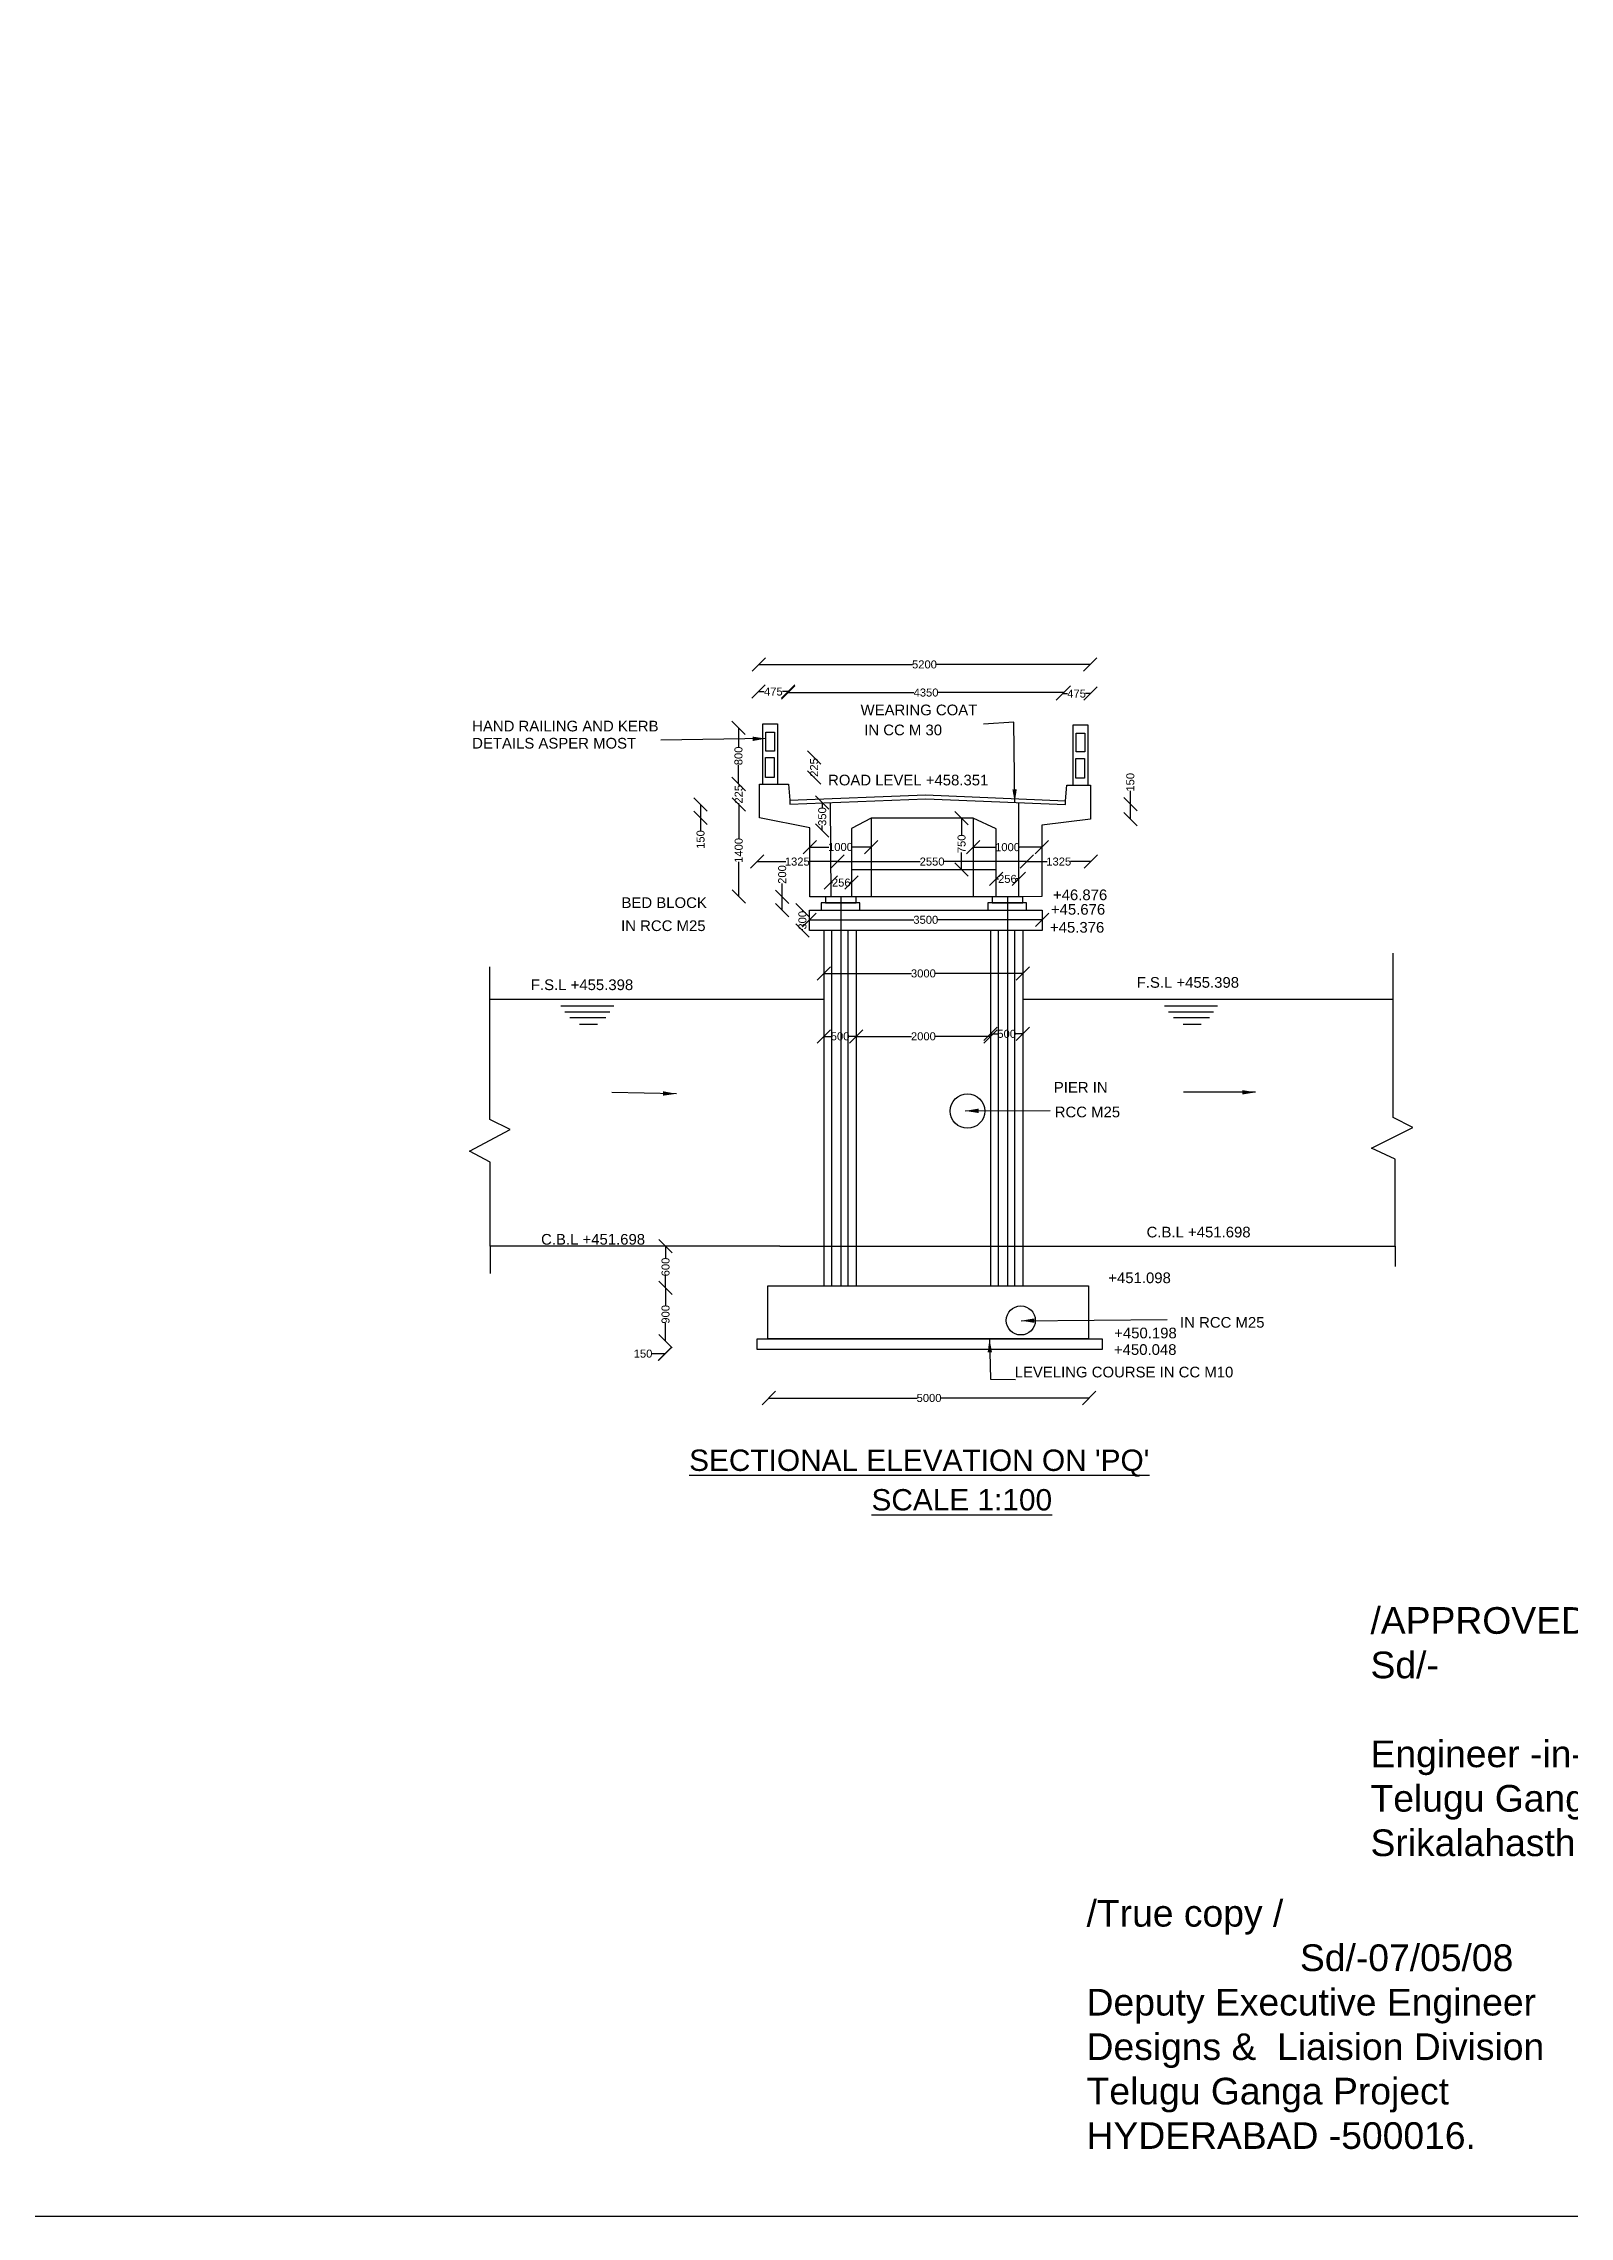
# Model space of a CAD drawing. Header units: millimetres. Extents: x 1731976 to 22518410, y 23233642 to 37030816.
# Drawn here: x 12125193 to 17846381, y 23233642 to 31381384 of the extents above; entities that cross this region are included whole.
import ezdxf

# ---------------------------------------------------------------- set-up
doc = ezdxf.new("R2010")
doc.units = ezdxf.units.MM
doc.header["$MEASUREMENT"] = 0
doc.layers.add('DIMENSIONS', color=2, linetype='Continuous')
doc.layers.add('TEXT', color=7, linetype='Continuous')
doc.styles.get("Standard").update_dxf_attribs({"font": 'arial.ttf', "height": 30000})
doc.dimstyles.get("Standard").update_dxf_attribs({"dimtxt": 40000, "dimasz": 50000, "dimexe": 0.18, "dimexo": 0.0625, "dimgap": 0.09, "dimtad": 0, "dimdec": 0, "dimzin": 0, "dimdsep": 46, "dimtxsty": 'Standard', "dimblk": 'OBLIQUE', "dimcen": 0.09, "dimse1": 1, "dimse2": 1, "dimadec": 0, "dimazin": 0, "dimtfac": 1, "dimtdec": 0, "dimtofl": 0, "dimtmove": 0, "dimatfit": 3, "dimfxl": 1, "dimtolj": 1, "dimtzin": 0, "dimarcsym": 0})

# ---------------------------------------------------------------- blocks, each defined once
blk = doc.blocks.new('_Oblique')
at = {"color": 0, "linetype": 'ByBlock', "lineweight": -2}
blk.add_line((-0.5, -0.5), (0.5, 0.5), dxfattribs=at)
blk = doc.blocks.new('*D132')
at = {"layer": 'Defpoints', "color": 0, "transparency": 16777216}
for p in [(14844379, 26309182), (16046024, 26314094), (16046024, 26302672)]:
    blk.add_point(p, dxfattribs=at)
at = {"layer": 'DIMENSIONS', "color": 0, "lineweight": -2, "transparency": 16777216}
for p, q in [((14844379, 26302672), (15400457, 26302672)), ((16046024, 26302672), (15489946, 26302672))]:
    blk.add_line(p, q, dxfattribs=at)
at = {"layer": 'DIMENSIONS', "color": 0, "lineweight": -2, "transparency": 16777216, "xscale": 50000, "yscale": 50000, "zscale": 50000, "rotation": 180}
blk.add_blockref('_Oblique', (14844379, 26302672), dxfattribs=at)
at = {"layer": 'DIMENSIONS', "color": 0, "lineweight": -2, "transparency": 16777216, "xscale": 50000, "yscale": 50000, "zscale": 50000}
blk.add_blockref('_Oblique', (16046024, 26302672), dxfattribs=at)
at = {"layer": 'DIMENSIONS', "color": 0, "transparency": 16777216, "insert": (15445202, 26302672), "char_height": 30000, "attachment_point": 5}
blk.add_mtext('\\A1;5000', dxfattribs=at)
blk = doc.blocks.new('*D133')
at = {"layer": 'Defpoints', "color": 0, "transparency": 16777216}
for p in [(14455928, 26516281), (14454662, 26468874), (14454662, 26468874)]:
    blk.add_point(p, dxfattribs=at)
at = {"layer": 'DIMENSIONS', "color": 0, "lineweight": -2, "transparency": 16777216}
for p, q in [((14454662, 26468874), (14404662, 26468874)), ((14455928, 26468874), (14454662, 26468874))]:
    blk.add_line(p, q, dxfattribs=at)
at = {"layer": 'DIMENSIONS', "color": 0, "lineweight": -2, "transparency": 16777216, "xscale": 50000, "yscale": 50000, "zscale": 50000, "rotation": 180}
blk.add_blockref('_Oblique', (14454662, 26468874), dxfattribs=at)
at = {"layer": 'DIMENSIONS', "color": 0, "lineweight": -2, "transparency": 16777216, "xscale": 50000, "yscale": 50000, "zscale": 50000}
blk.add_blockref('_Oblique', (14455928, 26468874), dxfattribs=at)
at = {"layer": 'DIMENSIONS', "color": 0, "transparency": 16777216, "insert": (14372984, 26468874), "char_height": 30000, "attachment_point": 5}
blk.add_mtext('\\A1;150', dxfattribs=at)
blk = doc.blocks.new('*D134')
at = {"layer": 'Defpoints', "color": 0, "transparency": 16777216}
for p in [(14456550, 26716291), (14457429, 26716291), (14455928, 26516281)]:
    blk.add_point(p, dxfattribs=at)
at = {"layer": 'DIMENSIONS', "color": 0, "lineweight": -2, "transparency": 16777216}
for p, q in [((14457429, 26716291), (14457429, 26649376)), ((14457429, 26516281), (14457429, 26583196))]:
    blk.add_line(p, q, dxfattribs=at)
at = {"layer": 'DIMENSIONS', "color": 0, "lineweight": -2, "transparency": 16777216, "xscale": 50000, "yscale": 50000, "zscale": 50000}
for p, rotation in [((14457429, 26716291), 90), ((14457429, 26516281), 270)]:
    blk.add_blockref('_Oblique', p, dxfattribs=dict(at, rotation=rotation))
at = {"layer": 'DIMENSIONS', "color": 0, "transparency": 16777216, "insert": (14457429, 26616286), "char_height": 30000, "attachment_point": 5, "rotation": 90}
blk.add_mtext('\\A1;900', dxfattribs=at)
blk = doc.blocks.new('*D135')
at = {"layer": 'Defpoints', "color": 0, "transparency": 16777216}
for p in [(14457429, 26871478), (14457429, 26871478), (14457429, 26716291)]:
    blk.add_point(p, dxfattribs=at)
at = {"layer": 'DIMENSIONS', "color": 0, "lineweight": -2, "transparency": 16777216}
for p, q in [((14457429, 26871478), (14457429, 26827056)), ((14457429, 26716291), (14457429, 26760713))]:
    blk.add_line(p, q, dxfattribs=at)
at = {"layer": 'DIMENSIONS', "color": 0, "lineweight": -2, "transparency": 16777216, "xscale": 50000, "yscale": 50000, "zscale": 50000}
for p, rotation in [((14457429, 26871478), 90), ((14457429, 26716291), 270)]:
    blk.add_blockref('_Oblique', p, dxfattribs=dict(at, rotation=rotation))
at = {"layer": 'DIMENSIONS', "color": 0, "transparency": 16777216, "insert": (14457429, 26793884), "char_height": 30000, "attachment_point": 5, "rotation": 90}
blk.add_mtext('\\A1;600', dxfattribs=at)
blk = doc.blocks.new('*D136')
at = {"layer": 'Defpoints', "color": 0, "transparency": 16777216}
for p in [(15675634, 27667927), (15797109, 27667927), (15797109, 27667927)]:
    blk.add_point(p, dxfattribs=at)
at = {"layer": 'DIMENSIONS', "color": 0, "lineweight": -2, "transparency": 16777216}
for p, q in [((15675634, 27667927), (15703281, 27667927)), ((15797109, 27667927), (15769462, 27667927))]:
    blk.add_line(p, q, dxfattribs=at)
at = {"layer": 'DIMENSIONS', "color": 0, "lineweight": -2, "transparency": 16777216, "xscale": 50000, "yscale": 50000, "zscale": 50000, "rotation": 180}
blk.add_blockref('_Oblique', (15675634, 27667927), dxfattribs=at)
at = {"layer": 'DIMENSIONS', "color": 0, "lineweight": -2, "transparency": 16777216, "xscale": 50000, "yscale": 50000, "zscale": 50000}
blk.add_blockref('_Oblique', (15797109, 27667927), dxfattribs=at)
at = {"layer": 'DIMENSIONS', "color": 0, "transparency": 16777216, "insert": (15736371, 27667927), "char_height": 30000, "attachment_point": 5}
blk.add_mtext('\\A1;500', dxfattribs=at)
blk = doc.blocks.new('*D137')
at = {"layer": 'Defpoints', "color": 0, "transparency": 16777216}
for p in [(15172463, 27667927), (15172463, 27658655), (15675634, 27667927)]:
    blk.add_point(p, dxfattribs=at)
at = {"layer": 'DIMENSIONS', "color": 0, "lineweight": -2, "transparency": 16777216}
for p, q in [((15172463, 27658655), (15379048, 27658655)), ((15675634, 27658655), (15469049, 27658655))]:
    blk.add_line(p, q, dxfattribs=at)
at = {"layer": 'DIMENSIONS', "color": 0, "lineweight": -2, "transparency": 16777216, "xscale": 50000, "yscale": 50000, "zscale": 50000, "rotation": 180}
blk.add_blockref('_Oblique', (15172463, 27658655), dxfattribs=at)
at = {"layer": 'DIMENSIONS', "color": 0, "lineweight": -2, "transparency": 16777216, "xscale": 50000, "yscale": 50000, "zscale": 50000}
blk.add_blockref('_Oblique', (15675634, 27658655), dxfattribs=at)
at = {"layer": 'DIMENSIONS', "color": 0, "transparency": 16777216, "insert": (15424048, 27658655), "char_height": 30000, "attachment_point": 5}
blk.add_mtext('\\A1;2000', dxfattribs=at)
blk = doc.blocks.new('*D138')
at = {"layer": 'Defpoints', "color": 0, "transparency": 16777216}
for p in [(15050988, 27658655), (15050988, 27658655), (15172463, 27658655)]:
    blk.add_point(p, dxfattribs=at)
at = {"layer": 'DIMENSIONS', "color": 0, "lineweight": -2, "transparency": 16777216}
for p, q in [((15050988, 27658655), (15078635, 27658655)), ((15172463, 27658655), (15144816, 27658655))]:
    blk.add_line(p, q, dxfattribs=at)
at = {"layer": 'DIMENSIONS', "color": 0, "lineweight": -2, "transparency": 16777216, "xscale": 50000, "yscale": 50000, "zscale": 50000, "rotation": 180}
blk.add_blockref('_Oblique', (15050988, 27658655), dxfattribs=at)
at = {"layer": 'DIMENSIONS', "color": 0, "lineweight": -2, "transparency": 16777216, "xscale": 50000, "yscale": 50000, "zscale": 50000}
blk.add_blockref('_Oblique', (15172463, 27658655), dxfattribs=at)
at = {"layer": 'DIMENSIONS', "color": 0, "transparency": 16777216, "insert": (15111725, 27658655), "char_height": 30000, "attachment_point": 5}
blk.add_mtext('\\A1;500', dxfattribs=at)
blk = doc.blocks.new('*D139')
at = {"layer": 'Defpoints', "color": 0, "transparency": 16777216}
for p in [(15050988, 27890192), (15797109, 27894414), (15797109, 27890192)]:
    blk.add_point(p, dxfattribs=at)
at = {"layer": 'DIMENSIONS', "color": 0, "lineweight": -2, "transparency": 16777216}
for p, q in [((15050988, 27894414), (15379314, 27894414)), ((15797109, 27894414), (15468783, 27894414))]:
    blk.add_line(p, q, dxfattribs=at)
at = {"layer": 'DIMENSIONS', "color": 0, "lineweight": -2, "transparency": 16777216, "xscale": 50000, "yscale": 50000, "zscale": 50000, "rotation": 180}
blk.add_blockref('_Oblique', (15050988, 27894414), dxfattribs=at)
at = {"layer": 'DIMENSIONS', "color": 0, "lineweight": -2, "transparency": 16777216, "xscale": 50000, "yscale": 50000, "zscale": 50000}
blk.add_blockref('_Oblique', (15797109, 27894414), dxfattribs=at)
at = {"layer": 'DIMENSIONS', "color": 0, "transparency": 16777216, "insert": (15424048, 27894414), "char_height": 30000, "attachment_point": 5}
blk.add_mtext('\\A1;3000', dxfattribs=at)
blk = doc.blocks.new('*D140')
at = {"layer": 'Defpoints', "color": 0, "transparency": 16777216}
for p in [(14996707, 28131773), (14970585, 28055885), (14996707, 28055885)]:
    blk.add_point(p, dxfattribs=at)
at = {"layer": 'DIMENSIONS', "color": 0, "lineweight": -2, "transparency": 16777216}
for p, q in [((14970585, 28131773), (14970585, 28126909)), ((14970585, 28055885), (14970585, 28060749))]:
    blk.add_line(p, q, dxfattribs=at)
at = {"layer": 'DIMENSIONS', "color": 0, "lineweight": -2, "transparency": 16777216, "xscale": 50000, "yscale": 50000, "zscale": 50000}
for p, rotation in [((14970585, 28131773), 90), ((14970585, 28055885), 270)]:
    blk.add_blockref('_Oblique', p, dxfattribs=dict(at, rotation=rotation))
at = {"layer": 'DIMENSIONS', "color": 0, "transparency": 16777216, "insert": (14970585, 28093829), "char_height": 30000, "attachment_point": 5, "rotation": 90}
blk.add_mtext('\\A1;300', dxfattribs=at)
blk = doc.blocks.new('*D141')
at = {"layer": 'Defpoints', "color": 0, "transparency": 16777216}
for p in [(14996707, 28095488), (15869318, 28095488), (15869318, 28093829)]:
    blk.add_point(p, dxfattribs=at)
at = {"layer": 'DIMENSIONS', "color": 0, "lineweight": -2, "transparency": 16777216}
for p, q in [((14996707, 28095488), (15388279, 28095488)), ((15869318, 28095488), (15477747, 28095488))]:
    blk.add_line(p, q, dxfattribs=at)
at = {"layer": 'DIMENSIONS', "color": 0, "lineweight": -2, "transparency": 16777216, "xscale": 50000, "yscale": 50000, "zscale": 50000, "rotation": 180}
blk.add_blockref('_Oblique', (14996707, 28095488), dxfattribs=at)
at = {"layer": 'DIMENSIONS', "color": 0, "lineweight": -2, "transparency": 16777216, "xscale": 50000, "yscale": 50000, "zscale": 50000}
blk.add_blockref('_Oblique', (15869318, 28095488), dxfattribs=at)
at = {"layer": 'DIMENSIONS', "color": 0, "transparency": 16777216, "insert": (15433013, 28095488), "char_height": 30000, "attachment_point": 5}
blk.add_mtext('\\A1;3500', dxfattribs=at)
blk = doc.blocks.new('*D142')
at = {"layer": 'Defpoints', "color": 0, "transparency": 16777216}
for p in [(15610798, 28367755), (15868218, 28367755), (15868218, 28367755)]:
    blk.add_point(p, dxfattribs=at)
at = {"layer": 'DIMENSIONS', "color": 0, "lineweight": -2, "transparency": 16777216}
for p, q in [((15610798, 28367755), (15696176, 28367755)), ((15868218, 28367755), (15782840, 28367755))]:
    blk.add_line(p, q, dxfattribs=at)
at = {"layer": 'DIMENSIONS', "color": 0, "lineweight": -2, "transparency": 16777216, "xscale": 50000, "yscale": 50000, "zscale": 50000, "rotation": 180}
blk.add_blockref('_Oblique', (15610798, 28367755), dxfattribs=at)
at = {"layer": 'DIMENSIONS', "color": 0, "lineweight": -2, "transparency": 16777216, "xscale": 50000, "yscale": 50000, "zscale": 50000}
blk.add_blockref('_Oblique', (15868218, 28367755), dxfattribs=at)
at = {"layer": 'DIMENSIONS', "color": 0, "transparency": 16777216, "insert": (15739508, 28367755), "char_height": 30000, "attachment_point": 5}
blk.add_mtext('\\A1;1000', dxfattribs=at)
blk = doc.blocks.new('*D143')
at = {"layer": 'Defpoints', "color": 0, "transparency": 16777216}
for p in [(14800579, 28312270), (15101942, 28316877), (15101942, 28313806)]:
    blk.add_point(p, dxfattribs=at)
at = {"layer": 'DIMENSIONS', "color": 0, "lineweight": -2, "transparency": 16777216}
for p, q in [((14800579, 28313806), (14907765, 28313806)), ((15101942, 28313806), (14994757, 28313806))]:
    blk.add_line(p, q, dxfattribs=at)
at = {"layer": 'DIMENSIONS', "color": 0, "lineweight": -2, "transparency": 16777216, "xscale": 50000, "yscale": 50000, "zscale": 50000, "rotation": 180}
blk.add_blockref('_Oblique', (14800579, 28313806), dxfattribs=at)
at = {"layer": 'DIMENSIONS', "color": 0, "lineweight": -2, "transparency": 16777216, "xscale": 50000, "yscale": 50000, "zscale": 50000}
blk.add_blockref('_Oblique', (15101942, 28313806), dxfattribs=at)
at = {"layer": 'DIMENSIONS', "color": 0, "transparency": 16777216, "insert": (14951261, 28313806), "char_height": 30000, "attachment_point": 5}
blk.add_mtext('\\A1;1325', dxfattribs=at)
blk = doc.blocks.new('*D144')
at = {"layer": 'Defpoints', "color": 0, "transparency": 16777216}
for p in [(15101942, 28311404), (15811301, 28313806), (15811301, 28313806)]:
    blk.add_point(p, dxfattribs=at)
at = {"layer": 'DIMENSIONS', "color": 0, "lineweight": -2, "transparency": 16777216}
for p, q in [((15101942, 28313806), (15411621, 28313806)), ((15811301, 28313806), (15501622, 28313806))]:
    blk.add_line(p, q, dxfattribs=at)
at = {"layer": 'DIMENSIONS', "color": 0, "lineweight": -2, "transparency": 16777216, "xscale": 50000, "yscale": 50000, "zscale": 50000, "rotation": 180}
blk.add_blockref('_Oblique', (15101942, 28313806), dxfattribs=at)
at = {"layer": 'DIMENSIONS', "color": 0, "lineweight": -2, "transparency": 16777216, "xscale": 50000, "yscale": 50000, "zscale": 50000}
blk.add_blockref('_Oblique', (15811301, 28313806), dxfattribs=at)
at = {"layer": 'DIMENSIONS', "color": 0, "transparency": 16777216, "insert": (15456622, 28313806), "char_height": 30000, "attachment_point": 5}
blk.add_mtext('\\A1;2550', dxfattribs=at)
blk = doc.blocks.new('*D145')
at = {"layer": 'Defpoints', "color": 0, "transparency": 16777216}
for p in [(15811301, 28313806), (16051563, 28313806), (16051563, 28313806)]:
    blk.add_point(p, dxfattribs=at)
at = {"layer": 'DIMENSIONS', "color": 0, "lineweight": -2, "transparency": 16777216}
for p, q in [((15811301, 28313806), (15887936, 28313806)), ((16051563, 28313806), (15974928, 28313806))]:
    blk.add_line(p, q, dxfattribs=at)
at = {"layer": 'DIMENSIONS', "color": 0, "lineweight": -2, "transparency": 16777216, "xscale": 50000, "yscale": 50000, "zscale": 50000, "rotation": 180}
blk.add_blockref('_Oblique', (15811301, 28313806), dxfattribs=at)
at = {"layer": 'DIMENSIONS', "color": 0, "lineweight": -2, "transparency": 16777216, "xscale": 50000, "yscale": 50000, "zscale": 50000}
blk.add_blockref('_Oblique', (16051563, 28313806), dxfattribs=at)
at = {"layer": 'DIMENSIONS', "color": 0, "transparency": 16777216, "insert": (15931432, 28313806), "char_height": 30000, "attachment_point": 5}
blk.add_mtext('\\A1;1325', dxfattribs=at)
blk = doc.blocks.new('*D146')
at = {"layer": 'Defpoints', "color": 0, "transparency": 16777216}
for p in [(14998044, 28368580), (14998044, 28368580), (15228426, 28368580)]:
    blk.add_point(p, dxfattribs=at)
at = {"layer": 'DIMENSIONS', "color": 0, "lineweight": -2, "transparency": 16777216}
for p, q in [((14998044, 28368580), (15069902, 28368580)), ((15228426, 28368580), (15156567, 28368580))]:
    blk.add_line(p, q, dxfattribs=at)
at = {"layer": 'DIMENSIONS', "color": 0, "lineweight": -2, "transparency": 16777216, "xscale": 50000, "yscale": 50000, "zscale": 50000, "rotation": 180}
blk.add_blockref('_Oblique', (14998044, 28368580), dxfattribs=at)
at = {"layer": 'DIMENSIONS', "color": 0, "lineweight": -2, "transparency": 16777216, "xscale": 50000, "yscale": 50000, "zscale": 50000}
blk.add_blockref('_Oblique', (15228426, 28368580), dxfattribs=at)
at = {"layer": 'DIMENSIONS', "color": 0, "transparency": 16777216, "insert": (15113235, 28368580), "char_height": 30000, "attachment_point": 5}
blk.add_mtext('\\A1;1000', dxfattribs=at)
blk = doc.blocks.new('*D147')
at = {"layer": 'Defpoints', "color": 0, "transparency": 16777216}
for p in [(14738876, 28528172), (14731700, 28183225), (14734134, 28183225)]:
    blk.add_point(p, dxfattribs=at)
at = {"layer": 'DIMENSIONS', "color": 0, "lineweight": -2, "transparency": 16777216}
for p, q in [((14731700, 28528172), (14731700, 28399031)), ((14731700, 28183225), (14731700, 28312366))]:
    blk.add_line(p, q, dxfattribs=at)
at = {"layer": 'DIMENSIONS', "color": 0, "lineweight": -2, "transparency": 16777216, "xscale": 50000, "yscale": 50000, "zscale": 50000}
for p, rotation in [((14731700, 28528172), 90), ((14731700, 28183225), 270)]:
    blk.add_blockref('_Oblique', p, dxfattribs=dict(at, rotation=rotation))
at = {"layer": 'DIMENSIONS', "color": 0, "transparency": 16777216, "insert": (14731700, 28355699), "char_height": 30000, "attachment_point": 5, "rotation": 90}
blk.add_mtext('\\A1;1400', dxfattribs=at)
blk = doc.blocks.new('*D148')
at = {"layer": 'Defpoints', "color": 0, "transparency": 16777216}
for p in [(14894773, 28182125), (15040977, 28182125), (15040977, 28131773)]:
    blk.add_point(p, dxfattribs=at)
at = {"layer": 'DIMENSIONS', "color": 0, "lineweight": -2, "transparency": 16777216}
for p, q in [((14894773, 28182125), (14894773, 28232125)), ((14894773, 28131773), (14894773, 28182125))]:
    blk.add_line(p, q, dxfattribs=at)
at = {"layer": 'DIMENSIONS', "color": 0, "lineweight": -2, "transparency": 16777216, "xscale": 50000, "yscale": 50000, "zscale": 50000}
for p, rotation in [((14894773, 28182125), 90), ((14894773, 28131773), 270)]:
    blk.add_blockref('_Oblique', p, dxfattribs=dict(at, rotation=rotation))
at = {"layer": 'DIMENSIONS', "color": 0, "transparency": 16777216, "insert": (14894773, 28265471), "char_height": 30000, "attachment_point": 5, "rotation": 90}
blk.add_mtext('\\A1;200', dxfattribs=at)
blk = doc.blocks.new('*D149')
at = {"layer": 'Defpoints', "color": 0, "transparency": 16777216}
for p in [(15044834, 28535483), (15076096, 28535483), (15076619, 28429945)]:
    blk.add_point(p, dxfattribs=at)
at = {"layer": 'DIMENSIONS', "color": 0, "lineweight": -2, "transparency": 16777216}
for p, q in [((15044834, 28535483), (15044834, 28515794)), ((15044834, 28429945), (15044834, 28449634))]:
    blk.add_line(p, q, dxfattribs=at)
at = {"layer": 'DIMENSIONS', "color": 0, "lineweight": -2, "transparency": 16777216, "xscale": 50000, "yscale": 50000, "zscale": 50000}
for p, rotation in [((15044834, 28535483), 90), ((15044834, 28429945), 270)]:
    blk.add_blockref('_Oblique', p, dxfattribs=dict(at, rotation=rotation))
at = {"layer": 'DIMENSIONS', "color": 0, "transparency": 16777216, "insert": (15044834, 28482714), "char_height": 30000, "attachment_point": 5, "rotation": 90}
blk.add_mtext('\\A1;350', dxfattribs=at)
blk = doc.blocks.new('*D150')
at = {"layer": 'Defpoints', "color": 0, "transparency": 16777216}
for p in [(14588677, 28528406), (14810014, 28528406), (14810014, 28478349)]:
    blk.add_point(p, dxfattribs=at)
at = {"layer": 'DIMENSIONS', "color": 0, "lineweight": -2, "transparency": 16777216}
for p, q in [((14588677, 28528406), (14588677, 28478349)), ((14588677, 28478349), (14588677, 28428349))]:
    blk.add_line(p, q, dxfattribs=at)
at = {"layer": 'DIMENSIONS', "color": 0, "lineweight": -2, "transparency": 16777216, "xscale": 50000, "yscale": 50000, "zscale": 50000}
for p, rotation in [((14588677, 28528406), 90), ((14588677, 28478349), 270)]:
    blk.add_blockref('_Oblique', p, dxfattribs=dict(at, rotation=rotation))
at = {"layer": 'DIMENSIONS', "color": 0, "transparency": 16777216, "insert": (14588677, 28396670), "char_height": 30000, "attachment_point": 5, "rotation": 90}
blk.add_mtext('\\A1;150', dxfattribs=at)
blk = doc.blocks.new('*D151')
at = {"layer": 'Defpoints', "color": 0, "transparency": 16777216}
for p in [(14731646, 28603965), (14810014, 28603965), (14810014, 28528406)]:
    blk.add_point(p, dxfattribs=at)
at = {"layer": 'DIMENSIONS', "color": 0, "lineweight": -2, "transparency": 16777216}
for p, q in [((14731646, 28603965), (14731646, 28599695)), ((14731646, 28528406), (14731646, 28532676))]:
    blk.add_line(p, q, dxfattribs=at)
at = {"layer": 'DIMENSIONS', "color": 0, "lineweight": -2, "transparency": 16777216, "xscale": 50000, "yscale": 50000, "zscale": 50000}
for p, rotation in [((14731646, 28603965), 90), ((14731646, 28528406), 270)]:
    blk.add_blockref('_Oblique', p, dxfattribs=dict(at, rotation=rotation))
at = {"layer": 'DIMENSIONS', "color": 0, "transparency": 16777216, "insert": (14731646, 28566186), "char_height": 30000, "attachment_point": 5, "rotation": 90}
blk.add_mtext('\\A1;225', dxfattribs=at)
blk = doc.blocks.new('*D152')
at = {"layer": 'Defpoints', "color": 0, "transparency": 16777216}
for p in [(14730827, 28815097), (14732001, 28815097), (14733175, 28605249)]:
    blk.add_point(p, dxfattribs=at)
at = {"layer": 'DIMENSIONS', "color": 0, "lineweight": -2, "transparency": 16777216}
for p, q in [((14730827, 28815097), (14730827, 28743284)), ((14730827, 28605249), (14730827, 28677062))]:
    blk.add_line(p, q, dxfattribs=at)
at = {"layer": 'DIMENSIONS', "color": 0, "lineweight": -2, "transparency": 16777216, "xscale": 50000, "yscale": 50000, "zscale": 50000}
for p, rotation in [((14730827, 28815097), 90), ((14730827, 28605249), 270)]:
    blk.add_blockref('_Oblique', p, dxfattribs=dict(at, rotation=rotation))
at = {"layer": 'DIMENSIONS', "color": 0, "transparency": 16777216, "insert": (14730827, 28710173), "char_height": 30000, "attachment_point": 5, "rotation": 90}
blk.add_mtext('\\A1;800', dxfattribs=at)
blk = doc.blocks.new('*D153')
at = {"layer": 'Defpoints', "color": 0, "transparency": 16777216}
for p in [(14832077, 28703883), (15014370, 28703883), (14832077, 28629443)]:
    blk.add_point(p, dxfattribs=at)
at = {"layer": 'DIMENSIONS', "color": 0, "lineweight": -2, "transparency": 16777216}
for p, q in [((15014370, 28703883), (15014370, 28700173)), ((15014370, 28629443), (15014370, 28633154))]:
    blk.add_line(p, q, dxfattribs=at)
at = {"layer": 'DIMENSIONS', "color": 0, "lineweight": -2, "transparency": 16777216, "xscale": 50000, "yscale": 50000, "zscale": 50000}
for p, rotation in [((15014370, 28703883), 90), ((15014370, 28629443), 270)]:
    blk.add_blockref('_Oblique', p, dxfattribs=dict(at, rotation=rotation))
at = {"layer": 'DIMENSIONS', "color": 0, "transparency": 16777216, "insert": (15014370, 28666663), "char_height": 30000, "attachment_point": 5, "rotation": 90}
blk.add_mtext('\\A1;225', dxfattribs=at)
blk = doc.blocks.new('*D154')
at = {"layer": 'Defpoints', "color": 0, "transparency": 16777216}
for p in [(14805699, 28951293), (14805699, 28951293), (14917389, 28948036)]:
    blk.add_point(p, dxfattribs=at)
at = {"layer": 'DIMENSIONS', "color": 0, "lineweight": -2, "transparency": 16777216}
for p, q in [((14805699, 28951293), (14827686, 28951293)), ((14917389, 28951293), (14895401, 28951293))]:
    blk.add_line(p, q, dxfattribs=at)
at = {"layer": 'DIMENSIONS', "color": 0, "lineweight": -2, "transparency": 16777216, "xscale": 50000, "yscale": 50000, "zscale": 50000, "rotation": 180}
blk.add_blockref('_Oblique', (14805699, 28951293), dxfattribs=at)
at = {"layer": 'DIMENSIONS', "color": 0, "lineweight": -2, "transparency": 16777216, "xscale": 50000, "yscale": 50000, "zscale": 50000}
blk.add_blockref('_Oblique', (14917389, 28951293), dxfattribs=at)
at = {"layer": 'DIMENSIONS', "color": 0, "transparency": 16777216, "insert": (14861544, 28951293), "char_height": 30000, "attachment_point": 5}
blk.add_mtext('\\A1;475', dxfattribs=at)
blk = doc.blocks.new('*D155')
at = {"layer": 'Defpoints', "color": 0, "transparency": 16777216}
for p in [(14917389, 28948036), (15950642, 28947621), (15950642, 28942499)]:
    blk.add_point(p, dxfattribs=at)
at = {"layer": 'DIMENSIONS', "color": 0, "lineweight": -2, "transparency": 16777216}
for p, q in [((14917389, 28947621), (15388668, 28947621)), ((15950642, 28947621), (15479363, 28947621))]:
    blk.add_line(p, q, dxfattribs=at)
at = {"layer": 'DIMENSIONS', "color": 0, "lineweight": -2, "transparency": 16777216, "xscale": 50000, "yscale": 50000, "zscale": 50000, "rotation": 180}
blk.add_blockref('_Oblique', (14917389, 28947621), dxfattribs=at)
at = {"layer": 'DIMENSIONS', "color": 0, "lineweight": -2, "transparency": 16777216, "xscale": 50000, "yscale": 50000, "zscale": 50000}
blk.add_blockref('_Oblique', (15950642, 28947621), dxfattribs=at)
at = {"layer": 'DIMENSIONS', "color": 0, "transparency": 16777216, "insert": (15434016, 28947621), "char_height": 30000, "attachment_point": 5}
blk.add_mtext('\\A1;4350', dxfattribs=at)
blk = doc.blocks.new('*D156')
at = {"layer": 'Defpoints', "color": 0, "transparency": 16777216}
for p in [(15946651, 28948286), (16050123, 28943524), (16050123, 28943524)]:
    blk.add_point(p, dxfattribs=at)
at = {"layer": 'DIMENSIONS', "color": 0, "lineweight": -2, "transparency": 16777216}
for p, q in [((15946651, 28943524), (15964529, 28943524)), ((16050123, 28943524), (16032244, 28943524))]:
    blk.add_line(p, q, dxfattribs=at)
at = {"layer": 'DIMENSIONS', "color": 0, "lineweight": -2, "transparency": 16777216, "xscale": 50000, "yscale": 50000, "zscale": 50000, "rotation": 180}
blk.add_blockref('_Oblique', (15946651, 28943524), dxfattribs=at)
at = {"layer": 'DIMENSIONS', "color": 0, "lineweight": -2, "transparency": 16777216, "xscale": 50000, "yscale": 50000, "zscale": 50000}
blk.add_blockref('_Oblique', (16050123, 28943524), dxfattribs=at)
at = {"layer": 'DIMENSIONS', "color": 0, "transparency": 16777216, "insert": (15998387, 28943524), "char_height": 30000, "attachment_point": 5}
blk.add_mtext('\\A1;475', dxfattribs=at)
blk = doc.blocks.new('*D157')
at = {"layer": 'Defpoints', "color": 0, "transparency": 16777216}
for p in [(14807349, 29052101), (16048801, 29052983), (16048801, 29045829)]:
    blk.add_point(p, dxfattribs=at)
at = {"layer": 'DIMENSIONS', "color": 0, "lineweight": -2, "transparency": 16777216}
for p, q in [((14807349, 29052983), (15383331, 29052983)), ((16048801, 29052983), (15472819, 29052983))]:
    blk.add_line(p, q, dxfattribs=at)
at = {"layer": 'DIMENSIONS', "color": 0, "lineweight": -2, "transparency": 16777216, "xscale": 50000, "yscale": 50000, "zscale": 50000, "rotation": 180}
blk.add_blockref('_Oblique', (14807349, 29052983), dxfattribs=at)
at = {"layer": 'DIMENSIONS', "color": 0, "lineweight": -2, "transparency": 16777216, "xscale": 50000, "yscale": 50000, "zscale": 50000}
blk.add_blockref('_Oblique', (16048801, 29052983), dxfattribs=at)
at = {"layer": 'DIMENSIONS', "color": 0, "transparency": 16777216, "insert": (15428075, 29052983), "char_height": 30000, "attachment_point": 5}
blk.add_mtext('\\A1;5200', dxfattribs=at)
blk = doc.blocks.new('*D158')
at = {"layer": 'Defpoints', "color": 0, "transparency": 16777216}
for p in [(16130044, 28529587), (16199862, 28529587), (16132276, 28472746)]:
    blk.add_point(p, dxfattribs=at)
at = {"layer": 'DIMENSIONS', "color": 0, "lineweight": -2, "transparency": 16777216}
for p, q in [((16199862, 28529587), (16199862, 28579587)), ((16199862, 28472746), (16199862, 28529587))]:
    blk.add_line(p, q, dxfattribs=at)
at = {"layer": 'DIMENSIONS', "color": 0, "lineweight": -2, "transparency": 16777216, "xscale": 50000, "yscale": 50000, "zscale": 50000}
for p, rotation in [((16199862, 28529587), 90), ((16199862, 28472746), 270)]:
    blk.add_blockref('_Oblique', p, dxfattribs=dict(at, rotation=rotation))
at = {"layer": 'DIMENSIONS', "color": 0, "transparency": 16777216, "insert": (16199862, 28611265), "char_height": 30000, "attachment_point": 5, "rotation": 90}
blk.add_mtext('\\A1;150', dxfattribs=at)
blk = doc.blocks.new('*D169')
at = {"layer": 'Defpoints', "color": 0, "transparency": 16777216}
for p in [(15535944, 28476805), (15567219, 28476805), (15535944, 28284254)]:
    blk.add_point(p, dxfattribs=at)
at = {"layer": 'TEXT', "color": 0, "lineweight": -2, "transparency": 16777216}
for p, q in [((15567219, 28476805), (15567219, 28413497)), ((15567219, 28284254), (15567219, 28347562))]:
    blk.add_line(p, q, dxfattribs=at)
at = {"layer": 'TEXT', "color": 0, "lineweight": -2, "transparency": 16777216, "xscale": 50000, "yscale": 50000, "zscale": 50000}
for p, rotation in [((15567219, 28476805), 90), ((15567219, 28284254), 270)]:
    blk.add_blockref('_Oblique', p, dxfattribs=dict(at, rotation=rotation))
at = {"layer": 'TEXT', "color": 0, "transparency": 16777216, "insert": (15567219, 28380529), "char_height": 30000, "attachment_point": 5, "rotation": 90}
blk.add_mtext('\\A1;750', dxfattribs=at)
blk = doc.blocks.new('*D170')
at = {"layer": 'Defpoints', "color": 0, "transparency": 16777216}
for p in [(15696444, 28240887), (15781359, 28248791), (15781359, 28240671)]:
    blk.add_point(p, dxfattribs=at)
at = {"layer": 'TEXT', "color": 0, "lineweight": -2, "transparency": 16777216}
for p, q in [((15696444, 28248791), (15705515, 28248791)), ((15781359, 28248791), (15772289, 28248791))]:
    blk.add_line(p, q, dxfattribs=at)
at = {"layer": 'TEXT', "color": 0, "lineweight": -2, "transparency": 16777216, "xscale": 50000, "yscale": 50000, "zscale": 50000, "rotation": 180}
blk.add_blockref('_Oblique', (15696444, 28248791), dxfattribs=at)
at = {"layer": 'TEXT', "color": 0, "lineweight": -2, "transparency": 16777216, "xscale": 50000, "yscale": 50000, "zscale": 50000}
blk.add_blockref('_Oblique', (15781359, 28248791), dxfattribs=at)
at = {"layer": 'TEXT', "color": 0, "transparency": 16777216, "insert": (15738902, 28248791), "char_height": 30000, "attachment_point": 5}
blk.add_mtext('\\A1;256', dxfattribs=at)
blk = doc.blocks.new('*D171')
at = {"layer": 'Defpoints', "color": 0, "transparency": 16777216}
for p in [(15077586, 28235094), (15077586, 28234978), (15154649, 28235476)]:
    blk.add_point(p, dxfattribs=at)
at = {"layer": 'TEXT', "color": 0, "lineweight": -2, "transparency": 16777216}
for p, q in [((15077586, 28234978), (15082730, 28234978)), ((15154649, 28234978), (15149504, 28234978))]:
    blk.add_line(p, q, dxfattribs=at)
at = {"layer": 'TEXT', "color": 0, "lineweight": -2, "transparency": 16777216, "xscale": 50000, "yscale": 50000, "zscale": 50000, "rotation": 180}
blk.add_blockref('_Oblique', (15077586, 28234978), dxfattribs=at)
at = {"layer": 'TEXT', "color": 0, "lineweight": -2, "transparency": 16777216, "xscale": 50000, "yscale": 50000, "zscale": 50000}
blk.add_blockref('_Oblique', (15154649, 28234978), dxfattribs=at)
at = {"layer": 'TEXT', "color": 0, "transparency": 16777216, "insert": (15116117, 28234978), "char_height": 30000, "attachment_point": 5}
blk.add_mtext('\\A1;256', dxfattribs=at)

msp = doc.modelspace()

# ---------------------------------------------------------------- linework, layer by layer
at = {"layer": 'DIMENSIONS', "color": 0}
msp.add_circle((15589280.9, 27378349.7), 64578.6, dxfattribs=at)
at = {"layer": 'TEXT', "color": 0}
for points in [[(22501461.7, 23233642.5), (1731976.3, 23233642.5), (1731976.3, 37030816.1), (22501461.7, 37030816.1)], [(14833542.2, 28798621.4), (14865689.3, 28798621.4), (14865689.3, 28728413.4), (14833542.2, 28728413.4)], [(15996979.5, 28795437.3), (16029126.6, 28795437.3), (16029126.6, 28725229.4), (15996979.5, 28725229.4)], [(14832077.2, 28703883.4), (14864722.7, 28703883.4), (14864722.7, 28629443.1), (14832077.2, 28629443.1)], [(15995514.4, 28700699.4), (16028159.9, 28700699.4), (16028159.9, 28626259), (15995514.4, 28626259)], [(14996706.9, 28131772.6), (15869318.3, 28131772.6), (15869318.3, 28055885.4), (14996706.9, 28055885.4)], [(15040976.7, 28131772.6), (15185544.9, 28131772.6), (15185544.9, 28159594.2), (15040976.7, 28159594.2)], [(15057168.3, 28159594.2), (15172244.6, 28159594.2), (15172244.6, 28182125.3), (15057168.3, 28182125.3)], [(15665622.6, 28131772.6), (15810190.9, 28131772.6), (15810190.9, 28159594.2), (15665622.6, 28159594.2)], [(15681814.3, 28159594.2), (15796890.6, 28159594.2), (15796890.6, 28182125.3), (15681814.3, 28182125.3)], [(14840371.2, 26722850.6), (16043556.1, 26722850.6), (16043556.1, 26523984.3), (14840371.2, 26523984.3)], [(14800560, 26523984.3), (16093688.8, 26523984.3), (16093688.8, 26484211.1), (14800560, 26484211.1)]]:
    msp.add_lwpolyline(points, close=True, dxfattribs=at)
for points in [[(14821802.3, 28603965.2), (14821802.3, 28830415.7), (14877092.4, 28830415.7), (14877092.4, 28603965.2)], [(15985239.5, 28600781.2), (15985239.5, 28827231.6), (16040529.6, 28827231.6), (16040529.6, 28600781.2)], [(15057168.3, 28182125.3), (14998043.5, 28182125.3), (14998043.5, 28440682.6), (14810014.2, 28478348.5), (14810014.2, 28603965.2), (14918252.9, 28603965.2), (14923896.3, 28544088.8), (15431935.8, 28563867.9), (15957185, 28541430.4), (15961531.8, 28600781.2), (16050444.2, 28600781.2), (16050444.2, 28472518.9), (15868218.1, 28450186.4), (15868218.1, 28182640.2), (15796890.6, 28182125.3)], [(14923896.3, 28544088.8), (14923896.3, 28529703), (15433706.9, 28549064.2), (15956166.9, 28527529), (15957185, 28541430.4)], [(15077848.1, 28182125.3), (15076096.2, 28535483.1)], [(15781210.5, 28182125.3), (15782106.4, 28534703.6)], [(15696444.1, 28182125.3), (15696444.1, 28436753.4), (15610797.7, 28476804.9), (15228426, 28476804.9), (15154648.9, 28437668.1), (15154648.9, 28182125.3)], [(15228426, 28476804.9), (15228426, 28182125.3)], [(15610797.7, 28476804.9), (15610797.7, 28182125.3)], [(15154648.9, 28284253.9), (15696444.1, 28284253.9)], [(15114706.5, 28182125.3), (15114706.5, 26722850.6)], [(15681814.3, 28182125.3), (15172244.6, 28182125.3)], [(15739352.5, 28182125.3), (15739352.5, 26722850.6)], [(15050987.6, 28055885.4), (15050987.6, 26722850.6)], [(15079714.9, 28055885.4), (15079714.9, 26722850.6)], [(15141273.6, 28055885.4), (15141273.6, 26722850.6)], [(15172463.4, 28055885.4), (15172463.4, 26722850.6)], [(15675633.6, 28055885.4), (15675633.6, 26722850.6)], [(15704360.9, 28055885.4), (15704360.9, 26722850.6)], [(15765919.6, 28055885.4), (15765919.6, 26722850.6)], [(15797109.4, 28055885.4), (15797109.4, 26722850.6)], [(17193191.3, 26871478.2), (17193191.3, 27197721.5), (17103860.6, 27239221.9), (17259184.4, 27316809.7), (17185134.7, 27353799.1), (17185134.7, 27970050.5)], [(13799326.8, 26871478.2), (13799326.8, 27187368.4), (13722796.4, 27228339.9), (13874336, 27308784.1), (13798298.4, 27346501.8), (13798298.4, 27919296.8)], [(13798298.4, 27798594.6), (15050987.6, 27798594.6)], [(15797109.4, 27798594.6), (17185134.7, 27798594.6)], [(14064937.4, 27773664.6), (14263887.5, 27773664.6)], [(14080172.3, 27750386.4), (14248652.6, 27750386.4)], [(14098991.9, 27729794.1), (14233417.7, 27729794.1)], [(14134838.8, 27704725.3), (14202051.7, 27704725.3)], [(16327710.7, 27773664.6), (16526660.9, 27773664.6)], [(16342945.7, 27750386.4), (16511426, 27750386.4)], [(16361765.3, 27729794.1), (16496191.1, 27729794.1)], [(16397612.2, 27704725.3), (16464825.1, 27704725.3)], [(14885589.7, 26871478.2), (13799326.8, 26871478.2)], [(13799326.8, 26871478.2), (13799326.8, 26768939.3)], [(14885589.7, 26871478.2), (17193191.3, 26871478.2), (17193191.3, 26795721.1)]]:
    msp.add_lwpolyline(points, dxfattribs=at)
msp.add_circle((15789004.7, 26593461.3), 54547.2, dxfattribs=at)

# ---------------------------------------------------------------- texts
for s, height, p in [('WEARING COAT', 40000, (15188492.5, 28862481)), ('HAND RAILING AND KERB ', 40000, (13732436, 28801996.7)), ('DETAILS ASPER MOST', 40000, (13732436, 28737740.2)), ('IN CC M 30', 40000, (15202184.8, 28787535.9)), ('ROAD LEVEL +458.351', 40000, (15066525.2, 28599586.7)), ('+46.876', 40000, (15909749.1, 28169224.1)), ('BED BLOCK', 40000, (14292318.4, 28139866.5)), ('+45.676', 40000, (15902085.6, 28114760)), ('IN RCC M25', 40000, (14290786.9, 28053443.9)), ('+45.376', 40000, (15898600.1, 28047426.4)), ('F.S.L +455.398', 40000, (13952491.2, 27832008.7)), ('F.S.L +455.398', 40000, (16223685.4, 27840836.2)), ('PIER IN ', 40000, (15913073.8, 27447458.9)), ('RCC M25', 40000, (15916263.2, 27355079)), ('C.B.L +451.698', 40000, (13990751.2, 26877623.7)), ('C.B.L +451.698', 40000, (16260803.1, 26904731)), ('+451.098', 40000, (16117160.8, 26733294.7)), ('+450.198', 40000, (16139327.2, 26526413.7)), ('IN RCC M25', 40000, (16386168.5, 26566247.2)), ('+450.048', 40000, (16138306.9, 26464304.9)), ('LEVELING COURSE IN CC M10', 40000, (15766247.4, 26379898)), ("%%USECTIONAL ELEVATION ON 'PQ'", 80000, (14545801.8, 26029268.5)), ('%%USCALE 1:100', 80000, (15229418.1, 25881104.2))]:
    msp.add_text(s, height=height, dxfattribs=at).set_placement(p)
at = {"layer": 'TEXT', "color": 0, "char_height": 100000, "attachment_point": 1}
for s, insert, width in [('/APPROVED / \\PSd/- \\P\\PEngineer -in-chief, Telugu Ganga project, Srikalahasthi \\P\\P\\P', (17100220.6, 25518542.9), 1407208.714), ('\\A1;/True copy / \\P{\\H0.5x;^I^I\\A0;\\H2x;Sd/-07/05/08\\A1;\\H0.50001x; }Deputy Executive Engineer  Designs &  Liaision Division  Telugu Ganga Project  HYDERABAD -500016.\\P', (16035770.4, 24420747.5), 1915922.819)]:
    msp.add_mtext(s, dxfattribs=dict(at, insert=insert, width=width))

# ---------------------------------------------------------------- dimensions: what is measured, and where the dimension line sits
at = {"layer": 'DIMENSIONS', "color": 0}
for base, p1, p2, text, picture, middle in [((16048801.3, 29052983.4), (14807349, 29052100.7), (16048801.3, 29045829.5), '5200', '*D157', (15428075.1, 29052983.4)), ((14805698.6, 28951293.2), (14917388.8, 28948036.2), (14805698.6, 28951293.2), '475', '*D154', (14861543.7, 28951293.2)), ((15950642.3, 28947621.1), (14917388.8, 28948036.2), (15950642.3, 28942499.5), '4350', '*D155', (15434015.5, 28947621.1)), ((16050123, 28943523.8), (15946650.8, 28948286.3), (16050123, 28943523.8), '475', '*D156', (15998386.9, 28943523.8)), ((14998043.5, 28368579.6), (15228426, 28368579.6), (14998043.5, 28368579.6), '1000', '*D146', (15113234.8, 28368579.6)), ((15868218.1, 28367754.8), (15610797.7, 28367754.8), (15868218.1, 28367754.8), '1000', '*D142', (15739507.9, 28367754.8)), ((15101942.1, 28313805.9), (14800579.3, 28312270.3), (15101942.1, 28316877.3), '1325', '*D143', (14951260.7, 28313805.9)), ((15811300.9, 28313805.9), (15101942.1, 28311403.9), (15811300.9, 28313805.9), '2550', '*D144', (15456621.5, 28313805.9)), ((16051562.7, 28313805.9), (15811300.9, 28313805.9), (16051562.7, 28313805.9), '1325', '*D145', (15931431.8, 28313805.9)), ((15869318.3, 28095488.4), (14996706.9, 28095488.4), (15869318.3, 28093829), '3500', '*D141', (15433012.6, 28095488.4)), ((15797109.4, 27894413.6), (15050987.6, 27890192), (15797109.4, 27890192), '3000', '*D139', (15424048.5, 27894413.6)), ((15050987.6, 27658655), (15172463.4, 27658655), (15050987.6, 27658655), '500', '*D138', (15111725.5, 27658655)), ((15172463.4, 27658655), (15675633.6, 27667927.5), (15172463.4, 27667927.5), '2000', '*D137', (15424048.5, 27658655)), ((15797109.4, 27667927.5), (15675633.6, 27667927.5), (15797109.4, 27667927.5), '500', '*D136', (15736371.5, 27667927.5)), ((14454662, 26468873.6), (14455927.8, 26516280.8), (14454662, 26468873.6), '150', '*D133', (14372983.9, 26468873.6)), ((16046024.3, 26302671.5), (14844378.9, 26309182.1), (16046024.3, 26314093.8), '5000', '*D132', (15445201.6, 26302671.5))]:
    dim = msp.add_linear_dim(base=base, p1=p1, p2=p2, text=text, dimstyle='Standard', override={"dimtxt": 30000}, dxfattribs=at)
    dim.commit()
    dim.dimension.update_dxf_attribs({"geometry": picture, "text_midpoint": middle})
for base, p1, p2, text, picture, middle in [((14730827.4, 28815097.3), (14733175.1, 28605248.7), (14732001.3, 28815097.3), '800', '*D152', (14730827.4, 28710173)), ((15014370.5, 28703883.4), (14832077.2, 28629443.1), (14832077.2, 28703883.4), '225', '*D153', (15014370.5, 28666663.2)), ((16199861.8, 28529586.5), (16132276.2, 28472745.8), (16130044.4, 28529586.5), '150', '*D158', (16199861.8, 28611264.6)), ((14731700.3, 28183225.3), (14738876.5, 28528172.2), (14734133.6, 28183225.3), '1400', '*D147', (14731700.3, 28355698.8)), ((14894772.9, 28182125.3), (15040976.7, 28131772.6), (15040976.7, 28182125.3), '200', '*D148', (14894772.9, 28265471.2)), ((14970585.4, 28055885.4), (14996706.9, 28131772.6), (14996706.9, 28055885.4), '300', '*D140', (14970585.4, 28093829)), ((14457429, 26871478.2), (14457429, 26716290.7), (14457429, 26871478.2), '600', '*D135', (14457429, 26793884.5)), ((14457429, 26716290.7), (14455927.8, 26516280.8), (14456550.3, 26716290.7), '900', '*D134', (14457429, 26616285.8))]:
    dim = msp.add_linear_dim(base=base, p1=p1, p2=p2, angle=90, text=text, dimstyle='Standard', override={"dimtxt": 30000}, dxfattribs=at)
    dim.commit()
    dim.dimension.update_dxf_attribs({"geometry": picture, "text_midpoint": middle})
for base, p1, p2, text, picture, middle in [((14731646.2, 28603965.2), (14810014.2, 28528406.2), (14810014.2, 28603965.2), '225', '*D151', (14731646.2, 28566185.7)), ((14588677.2, 28528406.2), (14810014.2, 28478348.5), (14810014.2, 28528406.2), '150', '*D150', (14588677.2, 28396670.4)), ((15044833.9, 28535483.1), (15076619.4, 28429944.7), (15076096.2, 28535483.1), '350', '*D149', (15044833.9, 28482713.9))]:
    dim = msp.add_linear_dim(base=base, p1=p1, p2=p2, angle=90, text=text, dimstyle='Standard', override={"dimtxt": 30000}, dxfattribs=at)
    dim.commit()
    dim.dimension.update_dxf_attribs({"geometry": picture, "text_midpoint": middle, "dimtype": 160})
at = {"layer": 'TEXT', "color": 0}
dim = msp.add_linear_dim(base=(15567218.8, 28476804.9), p1=(15535944, 28284253.9), p2=(15535944, 28476804.9), angle=90, text='750', dimstyle='Standard', override={"dimtxt": 30000}, dxfattribs=at)
dim.commit()
dim.dimension.update_dxf_attribs({"geometry": '*D169', "text_midpoint": (15567218.8, 28380529.4)})
for base, p1, p2, picture, middle in [((15781359.3, 28248790.6), (15696444.1, 28240887), (15781359.3, 28240671.2), '*D170', (15738901.7, 28248790.6)), ((15077585.5, 28234977.9), (15154648.9, 28235476.1), (15077585.5, 28235094), '*D171', (15116117.2, 28234977.9))]:
    dim = msp.add_linear_dim(base=base, p1=p1, p2=p2, text='256', dimstyle='Standard', override={"dimtxt": 30000}, dxfattribs=at)
    dim.commit()
    dim.dimension.update_dxf_attribs({"geometry": picture, "text_midpoint": middle})

# ---------------------------------------------------------------- leaders
at = {"layer": 'DIMENSIONS', "color": 0}
for points in [[(14833542.2, 28775012.3), (14440011.6, 28768780)], [(15766467.9, 28535348.2), (15763278.7, 28836940.4), (15648823.4, 28829612.6)], [(14498083.2, 27443431.1), (14256437, 27448028.2)], [(15580722.7, 27379209.5), (15898841.2, 27380210.2)], [(16669551.8, 27448780.3), (16398677.7, 27448780.3)], [(15790205.7, 26592426.9), (16337892.4, 26596551.7)], [(15671665.9, 26523984.3), (15676086.2, 26373518.3), (15769481, 26372224.9)]]:
    msp.add_leader(points, dimstyle='Standard', override={"dimgap": 0.09, "dimtad": 0}, dxfattribs=at)

doc.saveas('drawing.dxf')
